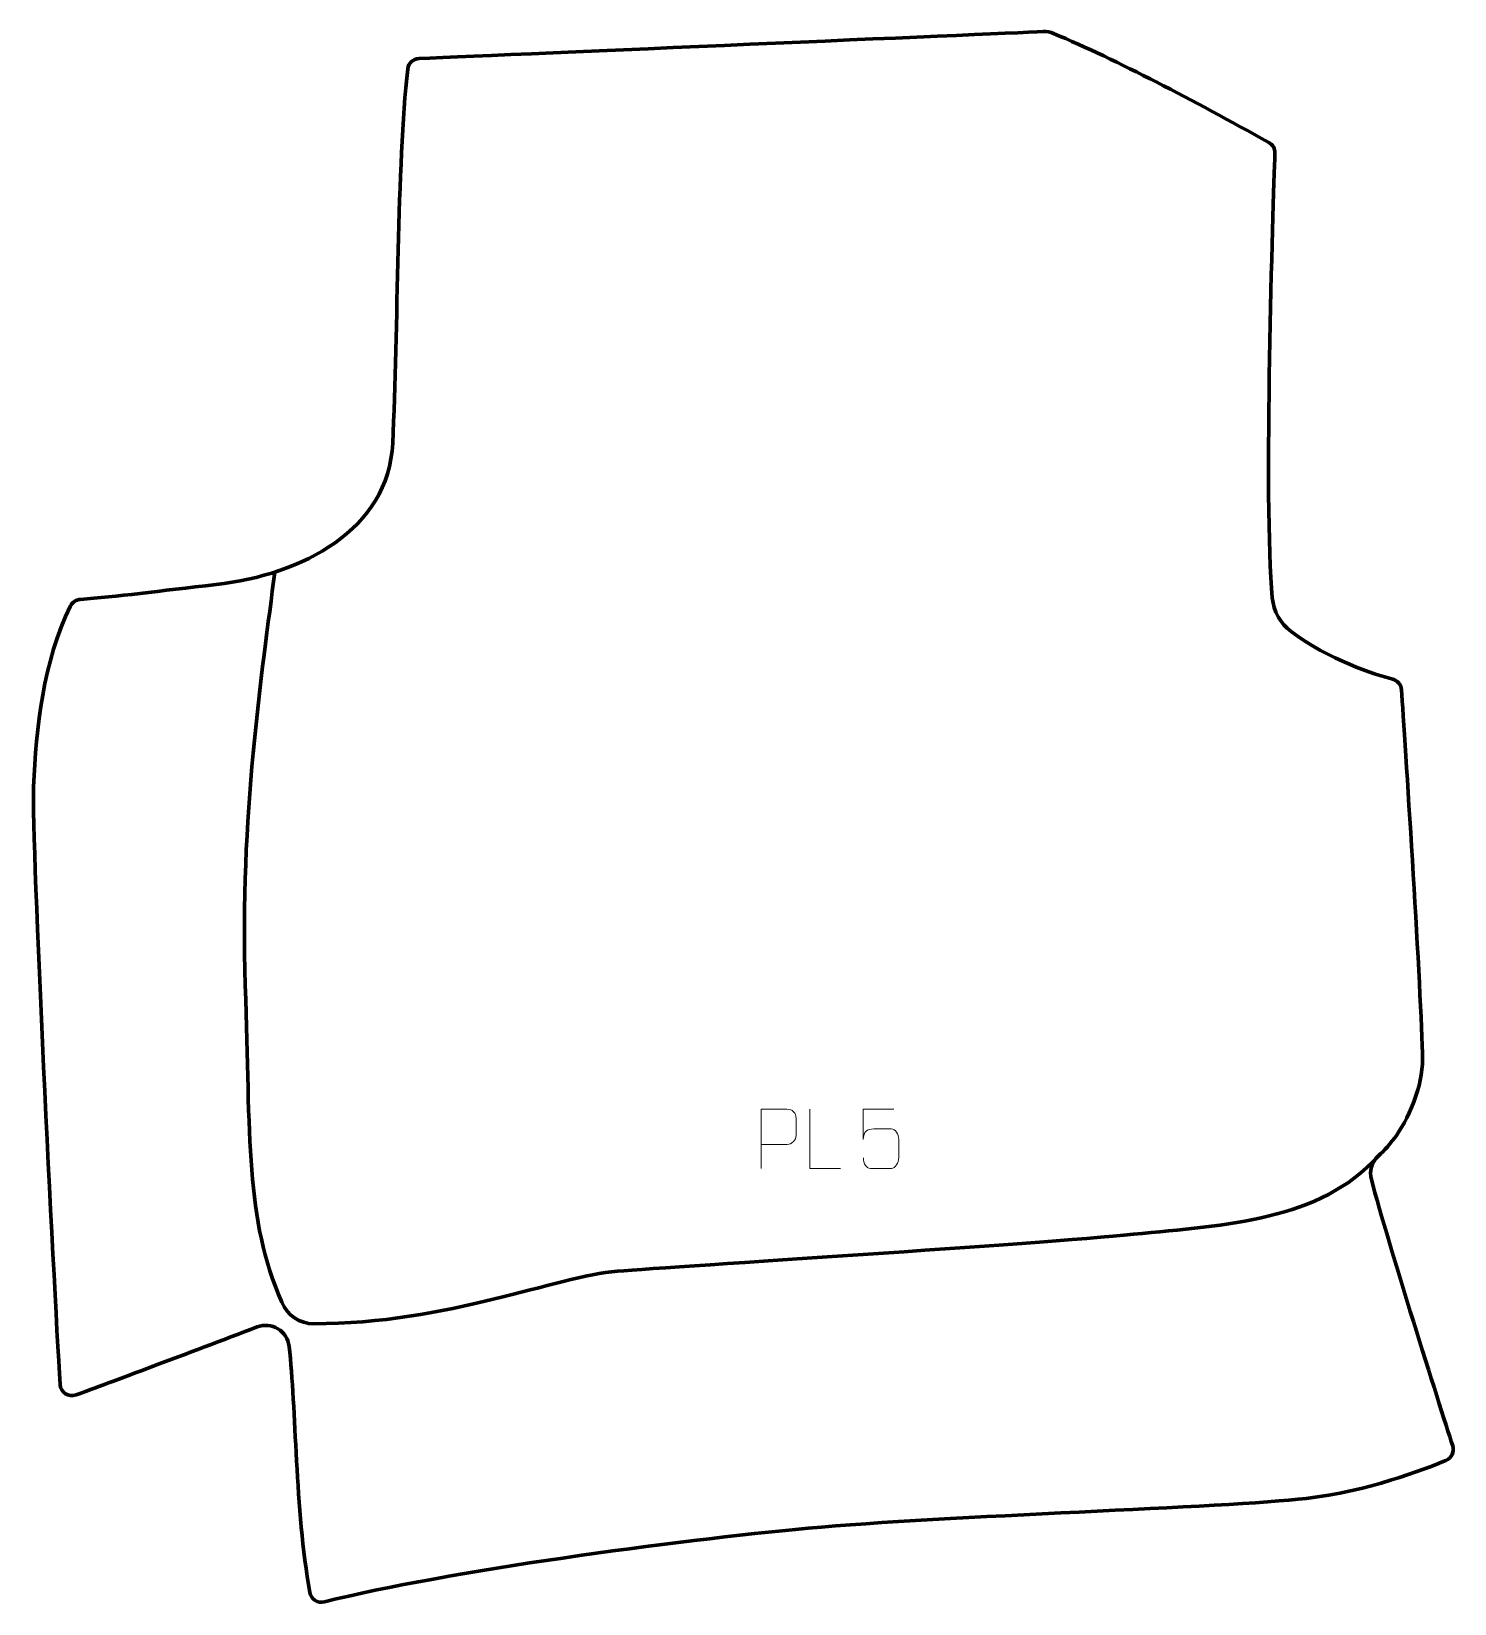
# Model space of a CAD drawing. Header units: millimetres. Extents: x -300 to 299, y -331 to 331.
import ezdxf

# ---------------------------------------------------------------- set-up
doc = ezdxf.new("R2010")
doc.units = ezdxf.units.MM
doc.header["$MEASUREMENT"] = 0
for name, color, linetype in [('layer 1', 7, 'Continuous'), ('layer 2', 7, 'Continuous'), ('layer 3', 7, 'Continuous')]:
    doc.layers.add(name, color=color, linetype=linetype)

msp = doc.modelspace()

# ---------------------------------------------------------------- linework, layer by layer
at = {"layer": 'layer 1', "color": 250, "lineweight": 9}
for points, knots in [([(7.5376, -147.951), (7.5376, -147.951), (7.5376, -122.9974), (7.5376, -122.9974), (7.5376, -122.9974), (11.1326, -122.9974), (14.7279, -122.9974), (18.3233, -122.9974), (18.3233, -122.9974), (20.6485, -123.0353), (22.2059, -124.5254), (22.2017, -126.8915), (22.2017, -126.8915), (22.2013, -128.9272), (22.2013, -131.9865), (22.2017, -134.0225), (22.2017, -134.0225), (22.1952, -135.8979), (20.383, -137.8398), (18.3734, -137.8589), (18.3734, -137.8589), (18.3734, -137.8589), (7.5376, -137.8589), (7.5376, -137.8589)], [0, 0, 0, 0, 0.14285714, 0.14285714, 0.14285714, 0.14285714, 0.28571429, 0.28571429, 0.28571429, 0.28571429, 0.42857143, 0.42857143, 0.42857143, 0.42857143, 0.57142857, 0.57142857, 0.57142857, 0.57142857, 0.71428571, 0.71428571, 0.71428571, 0.71428571, 1, 1, 1, 1]), ([(40.8779, -147.9509), (40.8779, -147.9509), (27.9288, -147.9509), (27.9288, -147.9509), (27.9288, -147.9509), (27.9288, -147.9509), (27.9288, -122.9973), (27.9288, -122.9973)], [0, 0, 0, 0, 0.33333333, 0.33333333, 0.33333333, 0.33333333, 1, 1, 1, 1]), ([(63.3229, -123.0193), (63.3229, -123.0193), (50.4712, -123.0193), (50.4712, -123.0193), (50.4712, -123.0193), (50.4715, -127.2499), (50.4715, -131.4808), (50.4712, -135.712), (50.4712, -135.712), (50.4709, -132.4019), (52.1019, -131.3301), (54.9139, -131.2696), (54.9139, -131.2696), (57.3535, -131.2693), (59.793, -131.2693), (62.2322, -131.2696), (62.2322, -131.2696), (63.882, -131.2628), (65.3569, -133.6433), (65.3854, -135.712), (65.3854, -135.712), (65.3851, -138.2993), (65.3851, -140.8869), (65.3854, -143.4746), (65.3854, -143.4746), (65.4316, -145.434), (63.9322, -147.8703), (62.3063, -147.9288), (62.3063, -147.9288), (60.3498, -147.9285), (55.4548, -147.9285), (53.4978, -147.9288), (53.4978, -147.9288), (51.6523, -147.9376), (50.5452, -145.9728), (50.5244, -143.4217)], [0, 0, 0, 0, 0.1, 0.1, 0.1, 0.1, 0.2, 0.2, 0.2, 0.2, 0.3, 0.3, 0.3, 0.3, 0.4, 0.4, 0.4, 0.4, 0.5, 0.5, 0.5, 0.5, 0.6, 0.6, 0.6, 0.6, 0.7, 0.7, 0.7, 0.7, 0.8, 0.8, 0.8, 0.8, 1, 1, 1, 1])]:
    msp.add_open_spline(points, degree=3, knots=knots, dxfattribs=at)
at = {"layer": 'layer 2', "color": 230, "lineweight": 200}
msp.add_open_spline([(-280.756, -243.266), (-283.9017, -244.4302), (-287.275, -242.2232), (-287.4761, -238.8694), (-287.4761, -238.8694), (-290.1783, -193.8595), (-299.5146, -11.351), (-298.6079, 12.7191), (-298.6079, 12.7191), (-297.6798, 37.3655), (-294.514, 65.5983), (-283.0713, 88.7737), (-283.0713, 88.7737), (-282.2874, 90.3616), (-280.7094, 91.4012), (-278.9426, 91.5268), (-278.9426, 91.5268), (-264.0685, 92.5848), (-245.8641, 95.1096), (-221.865, 97.7988), (-221.865, 97.7988), (-185.6203, 101.8604), (-149.2545, 120.7922), (-147.5305, 157.292), (-147.5305, 157.292), (-145.278, 204.9886), (-145.7455, 273.9394), (-141.207, 314.7356), (-141.207, 314.7356), (-140.9336, 317.1938), (-138.9157, 319.0826), (-136.4494, 319.1849), (-136.4494, 319.1849), (-92.4033, 321.0119), (103.1946, 329.4922), (126.2052, 330.4902), (126.2052, 330.4902), (127.6787, 330.5544), (129.1439, 330.2895), (130.5042, 329.7194), (130.5042, 329.7194), (157.6984, 318.3237), (188.9528, 301.6359), (221.0556, 283.8415), (221.0556, 283.8415), (222.702, 282.9288), (223.6979, 281.1709), (223.6319, 279.2896), (223.6319, 279.2896), (222.8914, 258.076), (218.7343, 132.6275), (222.5464, 92.1773), (222.5464, 92.1773), (223.077, 86.5477), (225.9451, 81.4014), (230.4603, 78.009), (230.4603, 78.009), (246.4633, 65.9843), (265.5447, 60.0128), (273.2342, 57.9529), (273.2342, 57.9529), (275.3065, 57.3977), (276.7976, 55.5876), (276.9388, 53.443), (276.9388, 53.443), (278.2747, 33.1033), (284.7528, -66.4665), (285.737, -99.4519), (285.737, -99.4519), (285.9194, -105.562), (284.9881, -111.6573), (282.9617, -117.4242), (282.9617, -117.4242), (278.0246, -131.4757), (272.154, -138.0268), (267.0543, -142.7716), (267.0543, -142.7716), (264.3622, -145.2767), (263.2806, -149.0652), (264.2158, -152.6219), (264.2158, -152.6219), (271.421, -180.0197), (292.7788, -247.0372), (298.4247, -264.6655), (298.4247, -264.6655), (299.2163, -267.1378), (297.9922, -269.8069), (295.6025, -270.8102), (295.6025, -270.8102), (286.2503, -274.7359), (262.5087, -283.8256), (236.7397, -286.8189), (236.7397, -286.8189), (203.5208, -290.6779), (85.0897, -294.054), (27.3186, -299.3598), (27.3186, -299.3598), (-28.5569, -304.4917), (-124.2899, -317.294), (-176.2477, -330.3482), (-176.2477, -330.3482), (-179.0572, -331.0541), (-181.878, -329.2327), (-182.3857, -326.3752), (-182.3857, -326.3752), (-188.6919, -290.86), (-188.0862, -248.9285), (-191.0968, -222.8349), (-191.0968, -222.8349), (-191.8454, -216.3484), (-198.5129, -212.3186), (-204.599, -214.6536), (-204.599, -214.6536), (-233.3741, -225.692), (-267.0372, -238.1906), (-280.756, -243.266)], degree=3, knots=[0, 0, 0, 0, 0.03333333, 0.03333333, 0.03333333, 0.03333333, 0.06666667, 0.06666667, 0.06666667, 0.06666667, 0.1, 0.1, 0.1, 0.1, 0.13333333, 0.13333333, 0.13333333, 0.13333333, 0.16666667, 0.16666667, 0.16666667, 0.16666667, 0.2, 0.2, 0.2, 0.2, 0.23333333, 0.23333333, 0.23333333, 0.23333333, 0.26666667, 0.26666667, 0.26666667, 0.26666667, 0.3, 0.3, 0.3, 0.3, 0.33333333, 0.33333333, 0.33333333, 0.33333333, 0.36666667, 0.36666667, 0.36666667, 0.36666667, 0.4, 0.4, 0.4, 0.4, 0.43333333, 0.43333333, 0.43333333, 0.43333333, 0.46666667, 0.46666667, 0.46666667, 0.46666667, 0.5, 0.5, 0.5, 0.5, 0.53333333, 0.53333333, 0.53333333, 0.53333333, 0.56666667, 0.56666667, 0.56666667, 0.56666667, 0.6, 0.6, 0.6, 0.6, 0.63333333, 0.63333333, 0.63333333, 0.63333333, 0.66666667, 0.66666667, 0.66666667, 0.66666667, 0.7, 0.7, 0.7, 0.7, 0.73333333, 0.73333333, 0.73333333, 0.73333333, 0.76666667, 0.76666667, 0.76666667, 0.76666667, 0.8, 0.8, 0.8, 0.8, 0.83333333, 0.83333333, 0.83333333, 0.83333333, 0.86666667, 0.86666667, 0.86666667, 0.86666667, 0.9, 0.9, 0.9, 0.9, 0.93333333, 0.93333333, 0.93333333, 0.93333333, 1, 1, 1, 1], dxfattribs=at)
at = {"layer": 'layer 3', "color": 142, "lineweight": 200}
msp.add_open_spline([(-197.1399, 103.0346), (-202.4065, 61.4118), (-211.9686, -0.7434), (-209.5782, -70.8672), (-209.5782, -70.8672), (-207.3698, -135.6488), (-209.5817, -168.8068), (-194.2253, -204.268), (-194.2253, -204.268), (-191.8857, -209.6701), (-186.6, -213.3062), (-180.7128, -213.3076), (-180.7128, -213.3076), (-124.3139, -213.3224), (-78.4944, -193.1855), (-52.9949, -191.1933), (-52.9949, -191.1933), (-27.4954, -189.2012), (124.7049, -179.6388), (164.1496, -175.6545), (164.1496, -175.6545), (203.5941, -171.6703), (242.4575, -170.0553), (267.0525, -142.7732)], degree=3, knots=[0, 0, 0, 0, 0.14285714, 0.14285714, 0.14285714, 0.14285714, 0.28571429, 0.28571429, 0.28571429, 0.28571429, 0.42857143, 0.42857143, 0.42857143, 0.42857143, 0.57142857, 0.57142857, 0.57142857, 0.57142857, 0.71428571, 0.71428571, 0.71428571, 0.71428571, 1, 1, 1, 1], dxfattribs=at)

doc.saveas('drawing.dxf')
